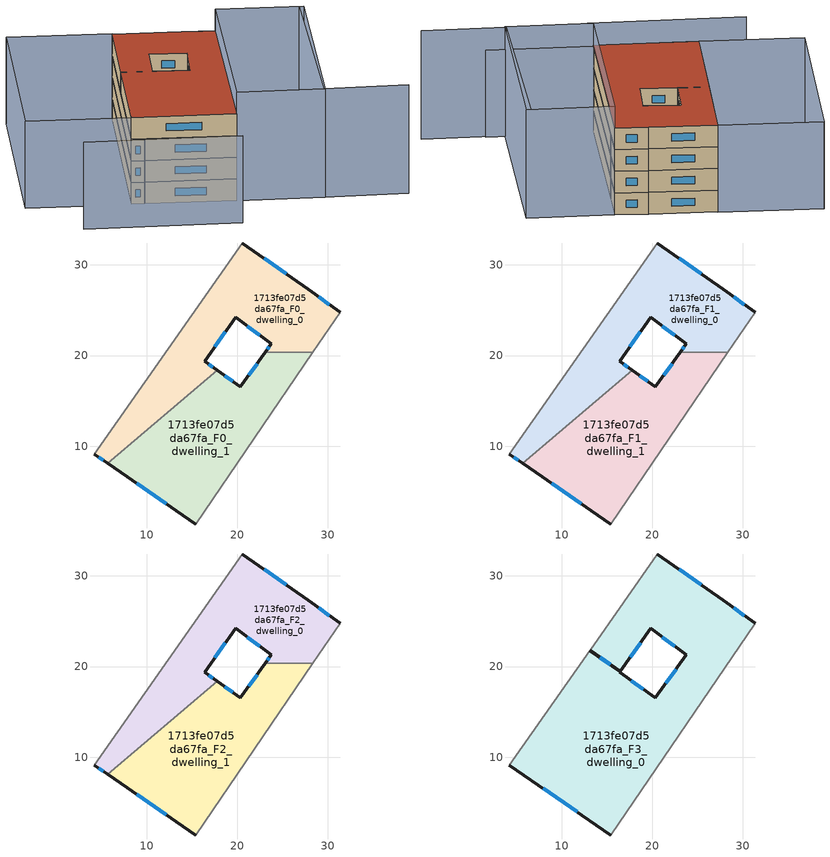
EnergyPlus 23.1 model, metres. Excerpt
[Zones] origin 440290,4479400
1713fe07d5da67fa_F0_dwelling_0
 floor ground (EU_floor_Construction): 27.83,27.34 31.34,24.78 28.34,20.37 23.1,20.37 23.78,21.3 19.81,24.21 16.39,19.38 17.77,18.4 5.68,8.1 4.24,9.09 20.57,32.43 z0
 wall outside (EU_wall_Construction): 17.77,18.4 16.39,19.38 19.81,24.21 23.78,21.3 23.1,20.37 / 4.24,9.09 5.68,8.1 / 31.34,24.78 27.83,27.34 20.57,32.43 z0:3
 wall adiabatic (EU_wall_Construction): 20.57,32.43 4.24,9.09 / 28.34,20.37 31.34,24.78 z0:3
 wall to 1713fe07d5da67fa_F0_dwelling_1 (EU_wall_Construction): 5.68,8.1 17.77,18.4 / 23.1,20.37 28.33,20.37 z0:3
 window (EU_Window_Construction): 23.55,20.99 23.32,20.68 / 21.13,23.24 22.46,22.26 / 17.53,20.98 18.68,22.61 / 17.31,18.73 16.85,19.06 / 4.71,8.76 5.2,8.43 / 25.43,29.03 22.98,30.74 / 30.18,25.63 29,26.49 z0.99:2.01
1713fe07d5da67fa_F0_dwelling_1
 floor ground (EU_floor_Construction): 28.34,20.37 15.41,1.41 5.68,8.1 17.77,18.4 20.34,16.57 23.1,20.37 z0
 wall outside (EU_wall_Construction): 23.1,20.37 20.34,16.57 17.77,18.4 / 5.68,8.1 15.41,1.41 z0:3
 wall adiabatic (EU_wall_Construction): 15.41,1.41 28.34,20.37 z0:3
 window (EU_Window_Construction): 19.49,17.18 18.62,17.79 / 22.18,19.11 21.25,17.83 / 8.9,5.88 12.18,3.63 z0.99:2.01
1713fe07d5da67fa_F1_dwelling_0
 floor to 1713fe07d5da67fa_F0_dwelling_0 (EU_floor_Construction): 27.83,27.34 31.34,24.78 28.33,20.37 23.1,20.37 23.77,21.3 19.81,24.21 16.39,19.38 17.77,18.4 5.68,8.1 4.24,9.09 20.57,32.43 z3
 wall outside (EU_wall_Construction): 17.77,18.4 16.39,19.38 19.81,24.21 23.78,21.3 23.1,20.37 / 4.24,9.09 5.68,8.1 / 31.34,24.78 27.83,27.34 20.57,32.43 z3:6
 wall adiabatic (EU_wall_Construction): 20.57,32.43 4.24,9.09 / 28.34,20.37 31.34,24.78 z3:6
 wall to 1713fe07d5da67fa_F1_dwelling_1 (EU_wall_Construction): 5.68,8.1 17.77,18.4 / 23.1,20.37 28.33,20.37 z3:6
 window (EU_Window_Construction): 23.55,20.99 23.32,20.68 / 21.13,23.24 22.46,22.26 / 17.53,20.98 18.68,22.61 / 17.31,18.73 16.85,19.06 / 4.71,8.76 5.2,8.43 / 25.43,29.03 22.98,30.74 / 30.18,25.63 29,26.49 z3.99:5.01
1713fe07d5da67fa_F1_dwelling_1
 floor to 1713fe07d5da67fa_F0_dwelling_1 (EU_floor_Construction): 28.33,20.37 15.41,1.41 5.68,8.1 17.77,18.4 20.34,16.57 23.1,20.37 z3
 wall outside (EU_wall_Construction): 23.1,20.37 20.34,16.57 17.77,18.4 / 5.68,8.1 15.41,1.41 z3:6
 wall adiabatic (EU_wall_Construction): 15.41,1.41 28.34,20.37 z3:6
 window (EU_Window_Construction): 19.49,17.18 18.62,17.79 / 22.18,19.11 21.25,17.83 / 8.9,5.88 12.18,3.63 z3.99:5.01
1713fe07d5da67fa_F2_dwelling_0
 floor to 1713fe07d5da67fa_F1_dwelling_0 (EU_floor_Construction): 27.83,27.34 31.34,24.78 28.33,20.37 23.1,20.37 23.77,21.3 19.81,24.21 16.39,19.38 17.77,18.4 5.68,8.1 4.24,9.09 20.57,32.43 z6
 wall outside (EU_wall_Construction): 17.77,18.4 16.39,19.38 19.81,24.21 23.78,21.3 23.1,20.37 / 4.24,9.09 5.68,8.1 / 31.34,24.78 27.83,27.34 20.57,32.43 z6:9
 wall adiabatic (EU_wall_Construction): 20.57,32.43 4.24,9.09 / 28.34,20.37 31.34,24.78 z6:9
 wall to 1713fe07d5da67fa_F2_dwelling_1 (EU_wall_Construction): 5.68,8.1 17.77,18.4 / 23.1,20.37 28.33,20.37 z6:9
 window (EU_Window_Construction): 23.55,20.99 23.32,20.68 / 21.13,23.24 22.46,22.26 / 17.53,20.98 18.68,22.61 / 17.31,18.73 16.85,19.06 / 4.71,8.76 5.2,8.43 / 25.43,29.03 22.98,30.74 / 30.18,25.63 29,26.49 z6.99:8.01
 roof outside (EU_roof_Construction): 16.46,19.49 13.14,21.81 13.11,21.77 16.44,19.45 19.81,24.21 z9
1713fe07d5da67fa_F2_dwelling_1
 floor to 1713fe07d5da67fa_F1_dwelling_1 (EU_floor_Construction): 28.33,20.37 15.41,1.41 5.68,8.1 17.77,18.4 20.34,16.57 23.1,20.37 z6
 wall outside (EU_wall_Construction): 23.1,20.37 20.34,16.57 17.77,18.4 / 5.68,8.1 15.41,1.41 z6:9
 wall adiabatic (EU_wall_Construction): 15.41,1.41 28.34,20.37 z6:9
 window (EU_Window_Construction): 19.49,17.18 18.62,17.79 / 22.18,19.11 21.25,17.83 / 8.9,5.88 12.18,3.63 z6.99:8.01
1713fe07d5da67fa_F3_dwelling_0
 floor to 1713fe07d5da67fa_F2_dwelling_0 (EU_floor_Construction): 27.83,27.34 31.34,24.78 28.33,20.37 23.1,20.37 23.77,21.3 19.81,24.21 16.46,19.49 13.14,21.81 20.57,32.43 z9; 16.44,19.45 16.39,19.38 17.77,18.4 5.68,8.1 4.24,9.09 13.11,21.77 z9
 floor to 1713fe07d5da67fa_F2_dwelling_1 (EU_floor_Construction): 28.33,20.37 15.41,1.41 5.68,8.1 17.77,18.4 20.34,16.57 23.1,20.37 z9
 wall outside (EU_wall_Construction): 13.11,21.77 16.44,19.45 / 13.14,21.81 16.46,19.49 19.81,24.21 23.78,21.3 20.34,16.57 16.39,19.38 16.44,19.45 / 31.34,24.78 27.83,27.34 20.57,32.43 / 4.24,9.09 15.41,1.41 z9:12
 wall adiabatic (EU_wall_Construction): 13.11,21.77 4.24,9.09 / 20.57,32.43 13.14,21.81 / 15.41,1.41 31.34,24.78 z9:12
 window (EU_Window_Construction): 14.22,21 15.33,20.22 / 19.03,17.5 17.7,18.45 / 22.64,19.73 21.48,18.14 / 21.13,23.24 22.46,22.26 / 17.57,21.05 18.7,22.64 / 14.24,21.04 15.36,20.26 / 25.43,29.03 22.98,30.74 / 30.18,25.63 29,26.49 / 7.94,6.54 11.71,3.96 z9.99:11.01
 roof outside (EU_roof_Construction): 15.41,1.41 31.34,24.78 27.83,27.34 20.57,32.43 13.14,21.81 16.46,19.49 19.81,24.21 23.78,21.3 20.34,16.57 16.39,19.38 16.44,19.45 13.11,21.77 4.24,9.09 z12
shading: 15.58,1.69 27.06,-6.09 / -5.76,6.57 11.22,-4.81 / 20.62,32.5 4.19,9.03 / 4.19,9.03 -6.99,16.85 / -6.99,16.85 9.45,40.32 / 9.45,40.32 20.62,32.5 z0:12; 33.92,-10.83 24.75,-4.79 / 24.75,-4.79 40.1,18.51 / 15.41,1.41 31.34,24.78 / 31.34,24.78 40.75,18.37 / 40.75,18.37 24.82,-5.01 / 24.82,-5.01 15.41,1.41 z0:15
[Building]
EU S2 Campaign: North Axis=0; Terrain=City; Solar Distribution=FullExterior
[Site:Location]
Madrid: Latitude=40.5; Longitude=-3.5; Time Zone=1; Elevation=609
[SizingPeriod:WeatherFileDays]
AnnualSizingPeriod: Begin Month=1; Begin Day of Month=1; End Month=12; End Day of Month=31; Day of Week for Start Day=Monday; Use Weather File Daylight Saving Period=No; Use Weather File Rain and Snow Indicators=No
[MATERIAL]
EU_InternalMass_Material: Roughness=MediumRough; Thickness=0.1; Conductivity=1; Density=1800; Specific Heat=900; Thermal Absorptance=0.9; Solar Absorptance=0.7; Visible Absorptance=0.7
[MATERIAL:NOMASS] Roughness=MediumRough; Thermal Absorptance=0.9; Solar Absorptance=0.7; Visible Absorptance=0.7
Name | Thermal Resistance
EU_wall_NoMass | 0.609216
EU_roof_NoMass | 0.513268
EU_floor_NoMass | 0.568163
[WINDOWMATERIAL:SIMPLEGLAZINGSYSTEM]
EU_Window_SimpleGlazing: UFactor=5.50606; Solar Heat Gain Coefficient=0.85; Visible Transmittance=0.85
[CONSTRUCTION]
EU_wall_Construction: EU_wall_NoMass
EU_roof_Construction: EU_roof_NoMass
EU_floor_Construction: EU_floor_NoMass
EU_InternalMass_Construction: EU_InternalMass_Material
EU_Window_Construction: EU_Window_SimpleGlazing
[ZONE] Type=1; Multiplier=1; Ceiling Height=autocalculate; Floor Area=autocalculate; Part of Total Floor Area=Yes
Name | Volume
1713fe07d5da67fa_F0_dwelling_0; 1713fe07d5da67fa_F1_dwelling_0; 1713fe07d5da67fa_F2_dwelling_0 | 527.242
1713fe07d5da67fa_F3_dwelling_0 | 1053.88
1713fe07d5da67fa_F0_dwelling_1; 1713fe07d5da67fa_F1_dwelling_1; 1713fe07d5da67fa_F2_dwelling_1 | 527.271
[INTERNALMASS] Construction=EU_InternalMass_Construction
Name | Zone or ZoneList | Surface Area
1713fe07d5da67fa_F0_dwelling_0_EU_InternalMass | 1713fe07d5da67fa_F0_dwelling_0 | 175.747
1713fe07d5da67fa_F0_dwelling_1_EU_InternalMass | 1713fe07d5da67fa_F0_dwelling_1 | 175.757
1713fe07d5da67fa_F1_dwelling_0_EU_InternalMass | 1713fe07d5da67fa_F1_dwelling_0 | 175.747
1713fe07d5da67fa_F1_dwelling_1_EU_InternalMass | 1713fe07d5da67fa_F1_dwelling_1 | 175.757
1713fe07d5da67fa_F2_dwelling_0_EU_InternalMass | 1713fe07d5da67fa_F2_dwelling_0 | 175.747
1713fe07d5da67fa_F2_dwelling_1_EU_InternalMass | 1713fe07d5da67fa_F2_dwelling_1 | 175.757
1713fe07d5da67fa_F3_dwelling_0_EU_InternalMass | 1713fe07d5da67fa_F3_dwelling_0 | 351.295
[OTHEREQUIPMENT] Fuel Type=Electricity; Design Level Calculation Method=Watts/Area; Power per Zone Floor Area=1; Fraction Latent=0; Fraction Radiant=0; Fraction Lost=0; Carbon Dioxide Generation Rate=0; EndUse Subcategory=EU_Step8_InternalGains
Name | Zone or ZoneList or Space or SpaceList | Schedule
EU_Step8_InternalGain_1713fe07d5da67fa_F0_dwelling_0_f000 | 1713fe07d5da67fa_F0_dwelling_0 | EU_Step8_GainSchedule_1713fe07d5da67fa_F0_dwelling_0_f000
EU_Step8_InternalGain_1713fe07d5da67fa_F0_dwelling_1_f000 | 1713fe07d5da67fa_F0_dwelling_1 | EU_Step8_GainSchedule_1713fe07d5da67fa_F0_dwelling_1_f000
EU_Step8_InternalGain_1713fe07d5da67fa_F1_dwelling_0_f000 | 1713fe07d5da67fa_F1_dwelling_0 | EU_Step8_GainSchedule_1713fe07d5da67fa_F1_dwelling_0_f000
EU_Step8_InternalGain_1713fe07d5da67fa_F1_dwelling_1_f000 | 1713fe07d5da67fa_F1_dwelling_1 | EU_Step8_GainSchedule_1713fe07d5da67fa_F1_dwelling_1_f000
EU_Step8_InternalGain_1713fe07d5da67fa_F2_dwelling_0_f000 | 1713fe07d5da67fa_F2_dwelling_0 | EU_Step8_GainSchedule_1713fe07d5da67fa_F2_dwelling_0_f000
EU_Step8_InternalGain_1713fe07d5da67fa_F2_dwelling_1_f000 | 1713fe07d5da67fa_F2_dwelling_1 | EU_Step8_GainSchedule_1713fe07d5da67fa_F2_dwelling_1_f000
EU_Step8_InternalGain_1713fe07d5da67fa_F3_dwelling_0_f000 | 1713fe07d5da67fa_F3_dwelling_0 | EU_Step8_GainSchedule_1713fe07d5da67fa_F3_dwelling_0_f000
[ZONEVENTILATION:DESIGNFLOWRATE] Schedule=EU_AlwaysOn; Design Flow Rate Calculation Method=AirChanges/Hour; Air Changes per Hour=0.752966; Ventilation Type=Natural; Fan Pressure Rise=0; Fan Total Efficiency=1; Constant Term Coefficient=1; Temperature Term Coefficient=0; Velocity Term Coefficient=0; Velocity Squared Term Coefficient=0; Minimum Indoor Temperature=-100; Maximum Indoor Temperature=100; Delta Temperature=-100; Minimum Outdoor Temperature=-100; Maximum Outdoor Temperature=100; Maximum Wind Speed=40
Name | Zone or ZoneList or Space or SpaceList
EU_ConstantAir_1713fe07d5da67fa_F0_dwelling_0 | 1713fe07d5da67fa_F0_dwelling_0
EU_ConstantAir_1713fe07d5da67fa_F0_dwelling_1 | 1713fe07d5da67fa_F0_dwelling_1
EU_ConstantAir_1713fe07d5da67fa_F1_dwelling_0 | 1713fe07d5da67fa_F1_dwelling_0
EU_ConstantAir_1713fe07d5da67fa_F1_dwelling_1 | 1713fe07d5da67fa_F1_dwelling_1
EU_ConstantAir_1713fe07d5da67fa_F2_dwelling_0 | 1713fe07d5da67fa_F2_dwelling_0
EU_ConstantAir_1713fe07d5da67fa_F2_dwelling_1 | 1713fe07d5da67fa_F2_dwelling_1
EU_ConstantAir_1713fe07d5da67fa_F3_dwelling_0 | 1713fe07d5da67fa_F3_dwelling_0
[HVACTEMPLATE:THERMOSTAT] Constant Heating Setpoint=20; Constant Cooling Setpoint=50
EU_HeatOnly_1713fe07d5da67fa_F0_dwelling_0; EU_HeatOnly_1713fe07d5da67fa_F0_dwelling_1; EU_HeatOnly_1713fe07d5da67fa_F1_dwelling_0; EU_HeatOnly_1713fe07d5da67fa_F1_dwelling_1; EU_HeatOnly_1713fe07d5da67fa_F2_dwelling_0; EU_HeatOnly_1713fe07d5da67fa_F2_dwelling_1; EU_HeatOnly_1713fe07d5da67fa_F3_dwelling_0
[HVACTEMPLATE:ZONE:IDEALLOADSAIRSYSTEM] System Availability Schedule=EU_AlwaysOn; Maximum Heating Supply Air Temperature=50; Minimum Cooling Supply Air Temperature=13; Maximum Heating Supply Air Humidity Ratio=0.0156; Minimum Cooling Supply Air Humidity Ratio=0.0077; Heating Limit=NoLimit; Cooling Limit=NoLimit; Heating Availability Schedule=EU_AlwaysOn; Cooling Availability Schedule=EU_CoolingOff; Dehumidification Control Type=ConstantSensibleHeatRatio; Cooling Sensible Heat Ratio=0.7; Dehumidification Setpoint=60; Humidification Control Type=None; Humidification Setpoint=30; Outdoor Air Method=None; Outdoor Air Flow Rate per Person=0.00944; Outdoor Air Flow Rate per Zone Floor Area=0; Outdoor Air Flow Rate per Zone=0; Demand Controlled Ventilation Type=None; Outdoor Air Economizer Type=NoEconomizer; Heat Recovery Type=None; Sensible Heat Recovery Effectiveness=0.7; Latent Heat Recovery Effectiveness=0.65
Name | Template Thermostat
1713fe07d5da67fa_F0_dwelling_0 | EU_HeatOnly_1713fe07d5da67fa_F0_dwelling_0
1713fe07d5da67fa_F0_dwelling_1 | EU_HeatOnly_1713fe07d5da67fa_F0_dwelling_1
1713fe07d5da67fa_F1_dwelling_0 | EU_HeatOnly_1713fe07d5da67fa_F1_dwelling_0
1713fe07d5da67fa_F1_dwelling_1 | EU_HeatOnly_1713fe07d5da67fa_F1_dwelling_1
1713fe07d5da67fa_F2_dwelling_0 | EU_HeatOnly_1713fe07d5da67fa_F2_dwelling_0
1713fe07d5da67fa_F2_dwelling_1 | EU_HeatOnly_1713fe07d5da67fa_F2_dwelling_1
1713fe07d5da67fa_F3_dwelling_0 | EU_HeatOnly_1713fe07d5da67fa_F3_dwelling_0
[SIZING:ZONE] Zone Cooling Design Supply Air Temperature Input Method=SupplyAirTemperature; Zone Cooling Design Supply Air Temperature=13; Zone Heating Design Supply Air Temperature Input Method=SupplyAirTemperature; Zone Heating Design Supply Air Temperature=50; Zone Cooling Design Supply Air Humidity Ratio=0.008; Zone Heating Design Supply Air Humidity Ratio=0.008; Cooling Design Air Flow Method=DesignDay; Cooling Design Air Flow Rate=0; Cooling Minimum Air Flow per Zone Floor Area=0.000762; Cooling Minimum Air Flow=0; Cooling Minimum Air Flow Fraction=0.2; Heating Design Air Flow Method=DesignDay; Heating Design Air Flow Rate=0; Heating Maximum Air Flow per Zone Floor Area=0.002032; Heating Maximum Air Flow=0.141576; Heating Maximum Air Flow Fraction=0.3; Account for Dedicated Outdoor Air System=No; Dedicated Outdoor Air System Control Strategy=NeutralSupplyAir; Dedicated Outdoor Air Low Setpoint Temperature for Design=autosize; Dedicated Outdoor Air High Setpoint Temperature for Design=autosize; Zone Load Sizing Method=Sensible Load Only No Latent Load; Zone Latent Cooling Design Supply Air Humidity Ratio Input Method=HumidityRatioDifference; Zone Cooling Design Supply Air Humidity Ratio Difference=0.005; Zone Latent Heating Design Supply Air Humidity Ratio Input Method=HumidityRatioDifference; Zone Humidification Design Supply Air Humidity Ratio Difference=0.005
1713fe07d5da67fa_F0_dwelling_0; 1713fe07d5da67fa_F0_dwelling_1; 1713fe07d5da67fa_F1_dwelling_0; 1713fe07d5da67fa_F1_dwelling_1; 1713fe07d5da67fa_F2_dwelling_0; 1713fe07d5da67fa_F2_dwelling_1; 1713fe07d5da67fa_F3_dwelling_0
[SCHEDULE:CONSTANT]
Name | Hourly Value
EU_AlwaysOn | 1
EU_CoolingOff | 0
[SCHEDULE:FILE] Column Number=1; Rows to Skip at Top=0; Number of Hours of Data=8760; Column Separator=Comma; Interpolate to Timestep=No; Minutes per Item=60; Adjust Schedule for Daylight Savings=Yes
Name | File
EU_Step8_GainSchedule_1713fe07d5da67fa_F0_dwelling_0_f000 | ../../schedules/1713fe07d5da67fa/1713fe07d5da67fa_F0_dwelling_0_f000_gain.csv
EU_Step8_GainSchedule_1713fe07d5da67fa_F0_dwelling_1_f000 | ../../schedules/1713fe07d5da67fa/1713fe07d5da67fa_F0_dwelling_1_f000_gain.csv
EU_Step8_GainSchedule_1713fe07d5da67fa_F1_dwelling_0_f000 | ../../schedules/1713fe07d5da67fa/1713fe07d5da67fa_F1_dwelling_0_f000_gain.csv
EU_Step8_GainSchedule_1713fe07d5da67fa_F1_dwelling_1_f000 | ../../schedules/1713fe07d5da67fa/1713fe07d5da67fa_F1_dwelling_1_f000_gain.csv
EU_Step8_GainSchedule_1713fe07d5da67fa_F2_dwelling_0_f000 | ../../schedules/1713fe07d5da67fa/1713fe07d5da67fa_F2_dwelling_0_f000_gain.csv
EU_Step8_GainSchedule_1713fe07d5da67fa_F2_dwelling_1_f000 | ../../schedules/1713fe07d5da67fa/1713fe07d5da67fa_F2_dwelling_1_f000_gain.csv
EU_Step8_GainSchedule_1713fe07d5da67fa_F3_dwelling_0_f000 | ../../schedules/1713fe07d5da67fa/1713fe07d5da67fa_F3_dwelling_0_f000_gain.csv
